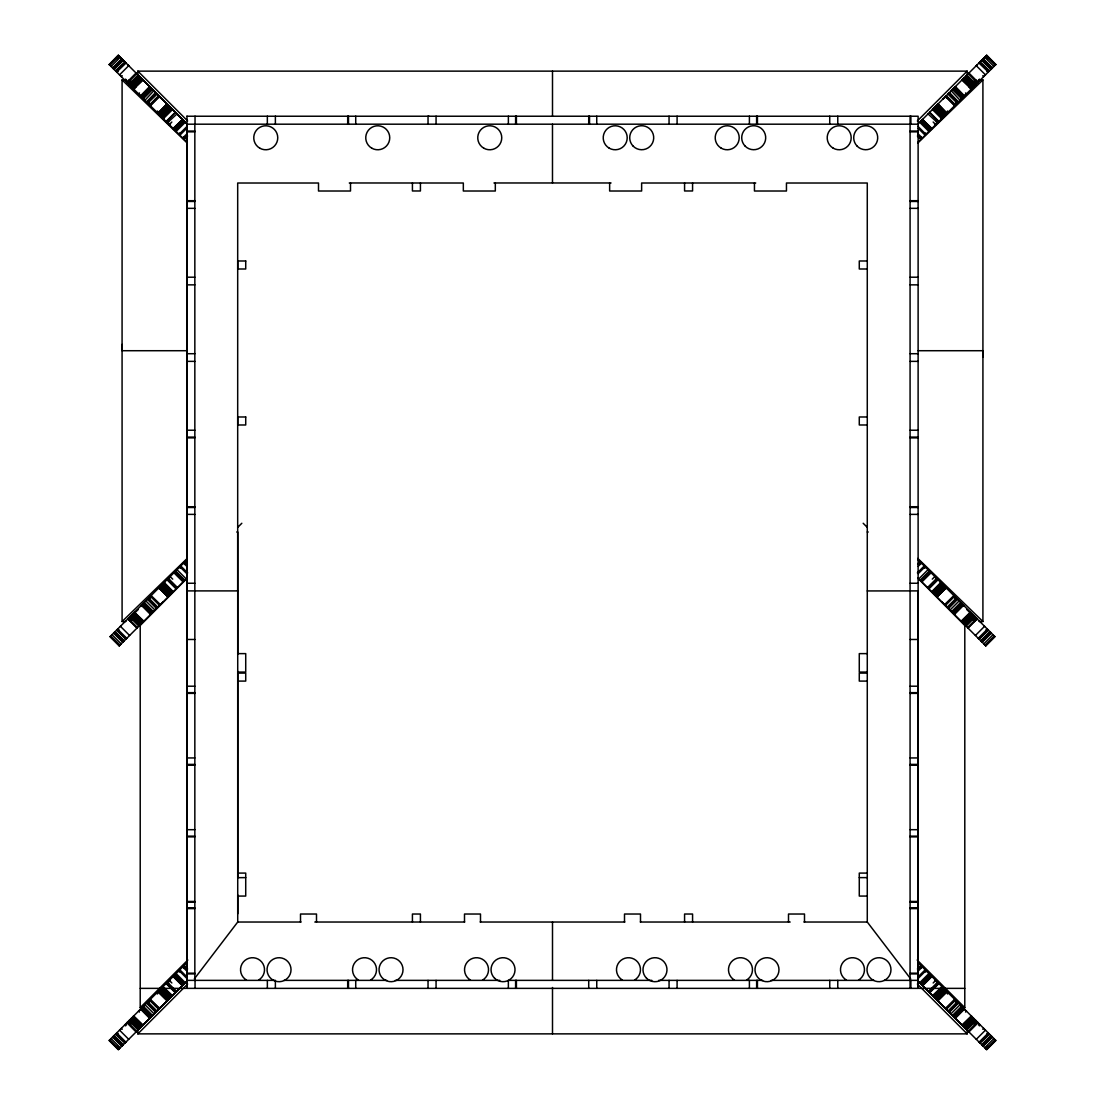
<?xml version="1.0" encoding="UTF-8"?>
<svg xmlns="http://www.w3.org/2000/svg" width="1105" height="1105" viewBox="0 0 1105 1105"><rect width="100%" height="100%" fill="white"/><g stroke="black" fill="none" stroke-linecap="round" stroke-linejoin="round"><path stroke-width="1.5" d="M125.873 79.905L122.089 79.905L122.075 350.713L186.842 350.713M967.151 74.808L967.151 71.134L137.849 71.134L137.849 74.808L186.427 123.429M186.842 684.934L186.842 686.205L194.839 686.205M237.727 913.794L237.727 894.87M237.727 671.301L237.727 877.674L245.724 877.619M237.727 654.105L237.727 532.002L236.76 532.002M552.5 115.776L552.5 71.134M962.345 1007.636L964.789 1007.636L964.803 625.485L917.758 578.136M186.427 981.572L137.849 1030.192L137.849 1033.866L967.151 1033.866L967.151 1030.192L918.573 981.572M979.127 621.521L982.911 621.521L982.925 350.713L918.158 350.713M194.314 978.892L237.727 922.026L237.727 590.899L186.842 590.899M169.037 106.011L159.921 115.265M935.079 595.167L944.181 585.912M935.963 998.989L945.079 989.735M149.976 105.306L158.678 96.48L159.659 96.632M955.024 999.694L945.852 1008.879L954.913 999.583M140.515 95.859L149.589 86.549M954.444 614.532L963.588 605.319M955.342 1018.368L964.485 1009.141M131.923 87.254L141.081 78.054L140.1 77.074M187.242 578.136L140.211 625.485L140.211 1007.636L142.656 1007.636M963.021 623.123L972.193 613.924M963.919 1026.946L973.077 1017.746M966.102 626.204L975.259 616.991M966.999 1030.026L976.157 1020.813M187.284 124.257L118.304 55.278L109.146 64.491L187.298 142.642M109.312 64.656L118.484 55.457M109.354 64.684L118.304 55.278M109.547 64.877L118.732 55.706M109.851 65.181L119.036 55.996M117.02 58.579L119.326 56.286L122.558 59.532L113.387 68.717M111.122 66.452L120.307 57.267M112.558 67.888L113.484 66.963M112.724 68.054L121.909 58.883M113 68.33L122.172 59.145M113.152 68.482L122.379 59.352M113.704 69.035L122.89 59.863M113.87 69.214L123.056 60.029M114.188 69.518L123.359 60.333M115.735 71.065L124.92 61.88L123.539 60.513M116.702 72.032L126.025 62.999M117.047 72.377L117.973 71.452M119.533 74.864L128.719 65.678M121.274 76.618L122.199 75.692M124.713 80.057L125.638 79.132M125.611 80.955L126.536 80.03M126.909 82.24L129.492 79.671M126.951 82.281L136.108 73.068M127.227 82.557L136.371 73.331M127.337 82.668L136.509 73.483M127.476 82.806L130.059 80.237M127.697 83.027L130.266 80.444M128.277 83.621L130.86 81.038M128.843 84.187L138.001 74.974L136.758 73.717M128.995 84.325L131.578 81.756L129.064 84.408M129.34 84.671L131.923 82.102M129.451 84.781L132.02 82.198M129.561 84.892L132.13 82.309M129.824 85.168L139.009 75.983M130.652 85.983L139.382 76.356M130.929 86.259L133.222 83.966M131.26 86.591L140.446 77.419M131.329 86.66L133.995 84.173M131.633 86.964L140.818 77.792M131.771 87.102L134.313 84.491M132.669 87.999L141.854 78.814M133.083 88.414L142.255 79.229M133.208 88.538L135.653 85.831M133.539 88.87L142.946 79.905L133.65 88.98M133.76 89.091L136.329 86.522M138.539 93.87L139.465 92.944M140.307 95.638L141.44 94.933M141.012 96.356L150.128 87.102M141.799 97.129L150.971 87.944M141.896 97.24L142.821 96.315M142.103 97.447L143.028 96.522M142.393 97.723L151.578 88.538L152.877 89.837M142.6 97.944L143.526 97.019M143.084 98.414L143.954 97.447M143.388 98.718L152.573 89.533M144.935 100.279L153.788 90.762M146.564 101.909L155.708 92.668L146.772 102.102M146.979 102.309L156.371 93.331M147.794 103.124L157.117 94.077M148.623 103.967L149.562 103.041M149.534 104.865L158.706 95.679M150.087 105.417L159.272 96.232M150.266 105.597L151.178 104.671M150.377 105.707L159.548 96.522M156.606 111.937L157.532 111.011M157.739 113.069L158.858 112.337M167.173 104.146L157.905 113.249L166.924 103.898M158.236 113.566L167.463 104.436L158.54 113.884M158.374 113.704L167.546 104.519M158.816 114.147L167.836 104.809M158.982 114.312L168.388 105.348M159.079 114.423L168.264 105.237M159.603 114.934L161.095 114.575L160.17 115.5M160.018 115.348L160.943 114.423M160.46 115.79L169.783 106.757M160.971 116.301L170.156 107.116L170.722 107.696M161.123 116.453L170.308 107.282M161.316 116.66L170.612 107.572M161.883 117.227L171.068 108.041M162.117 117.448L171.289 108.262M162.628 117.959L171.841 108.815M162.836 118.166L172.007 108.967M163.029 118.359L163.954 117.448M163.084 118.428L164.272 117.752M163.347 118.677L172.56 109.533M166.095 121.426L175.281 112.254L174.631 111.605M166.289 121.633L167.214 120.707M166.441 121.771L175.543 112.517M167.435 122.766L176.966 113.939M169.258 124.603L171.841 122.02M169.535 124.865L170.46 123.94M173.112 128.442L182.601 119.575L173.485 128.815M173.25 128.594L182.436 119.409M173.72 129.05L182.891 119.865M173.858 129.202L183.043 120.017M174.286 129.617L183.444 120.404M174.369 129.699L183.568 120.542M174.728 130.072L183.927 120.901M175.073 130.404L184.259 121.232M175.129 130.459L184.079 121.053M176.123 131.454L185.295 122.268M178.609 133.954L179.535 133.028M179.038 134.382L187.077 126.343M179.866 135.197L186.745 128.318M182.684 138.028L187.187 133.595M182.85 138.18L183.61 137.103M183.596 138.94L187.049 135.487M184.148 139.479L187.588 136.039M187.311 559.42L110.017 636.701L119.23 645.873M141.412 605.319L142.117 606.452L141.191 605.526M165.156 583.412L163.982 582.749M168.25 580.318L167.187 579.545M183.582 563.149L184.659 563.923L183.734 562.998M134.727 617.156L135.39 616.493L132.807 613.924M119.202 645.886L187.132 577.956M237.741 527.347L241.829 523.259M917.357 120.97L967.151 71.134M920.921 121.053L929.871 130.459M930.631 129.699L921.556 120.404M928.034 113.939L937.565 122.766M930.369 111.605L929.719 112.254L938.905 121.426M932.44 109.533L941.653 118.677M933.159 108.815L942.372 117.959M933.711 108.262L942.883 117.448M934.278 107.696L934.844 107.116L944.029 116.301M936.612 105.348L946.018 114.312M937.164 104.809L946.184 114.147M946.764 113.566L937.537 104.436L946.46 113.884M938.076 103.898L946.985 113.345L937.827 104.146M945.341 96.632L949.913 99.478M947.883 94.077L957.206 103.124M948.629 93.331L958.021 102.309M951.212 90.762L960.065 100.279M952.123 89.837L953.339 88.635L962.607 97.723M955.411 86.549L964.485 95.859M965.618 76.356L974.348 85.983M968.242 73.717L966.972 75.002L976.157 84.187M976.24 65.72L977.234 64.739M978.975 62.999L988.298 72.032M981.461 60.513L980.107 61.852L989.265 71.065M917.702 142.642L995.867 64.463L986.668 55.305L995.646 64.684M917.716 124.257L986.696 55.278M969.347 85.831L971.792 88.538M973.077 87.254L970.563 84.615L971.171 84.021M922.316 138.028L921.239 137.255L922.15 138.18M937.634 120.846L929.457 112.517M940.728 117.752L941.916 118.428M946.142 112.337L947.261 113.069M963.56 94.933L964.693 95.638M140.211 1007.636L187.822 960.024M187.298 962.358L109.133 1040.537L118.332 1049.695L187.284 980.743M109.354 1040.316L118.484 1049.543M114.229 1035.44L123.359 1044.667M160.266 989.403L160.943 990.577M173.112 976.558L182.325 985.701M179.839 969.831L186.745 976.682M140.515 1009.141L141.233 1010.288L140.307 1009.362M158.858 992.663L157.739 991.931M163.112 988.409L162.117 987.552M182.684 966.972L183.762 967.745L182.85 966.82M128.843 1020.813L131.398 1023.41L128.746 1020.923M133.829 1020.979L134.492 1020.329L131.923 1017.746M135.653 1019.169L133.208 1016.462M137.849 1033.866L187.643 984.03M917.661 563.978L919.954 561.685M918.214 564.531L920.506 562.238M921.266 562.998L920.341 563.923L921.418 563.149M917.357 572.86L924.25 565.967M918.186 573.675L925.065 566.796M924.567 568.15L925.493 567.224M918.808 578.896L927.993 569.71M920.189 580.277L929.374 571.105M920.534 580.622L929.733 571.465L920.645 580.733M921.059 581.161L930.244 571.976M921.211 581.299L930.396 572.128M921.446 581.534L930.631 572.349M921.681 581.769L930.852 572.583M921.791 581.879L931.004 572.721M932.275 579.144L934.844 576.575M927.496 587.584L936.681 578.398M937.675 579.393L928.573 588.661M937.814 579.545L936.75 580.318M928.835 588.924L938.021 579.738M931.667 591.755L940.769 582.487M941.018 582.749L939.844 583.412M932.109 592.197L941.28 582.998M932.302 592.391L941.474 583.205M932.703 592.791L941.999 583.73M933.034 593.136L942.22 583.951M933.504 593.592L942.786 584.517M933.808 593.896L942.979 584.711M933.96 594.048L943.145 584.863M934.319 594.421L943.504 585.236L934.457 594.545M943.946 585.664L943.021 586.589L944.513 586.244M943.173 586.741L944.098 585.816M935.852 595.94L945.024 586.755M935.949 596.037L945.134 586.852M936.115 596.203L945.286 587.017M944.803 588.371L945.728 587.459M936.695 596.783L945.77 587.487M936.847 596.935L946.032 587.763M936.93 597.018L946.198 587.929M945.424 588.993L946.377 588.095M944.554 604.642L953.85 595.581M945.397 605.485L954.582 596.299M954.554 598.123L955.48 597.211M947.137 607.225L956.322 598.04M947.952 608.04L957.137 598.869M948.159 608.247L957.344 599.062M948.408 608.496L957.538 599.269M949.982 610.084L959.168 600.899M951.543 611.631L960.728 602.446M960.438 604.021L961.364 603.095M960.577 604.159L961.502 603.233M952.538 612.626L961.723 603.441M953.132 613.22L962.317 604.034M953.96 614.048L963.09 604.822M963.809 605.526L962.662 606.244M961.184 621.272L970.466 612.198L961.253 621.341M968.353 615.236L970.908 612.626M961.847 621.935L971.033 612.75M962.262 622.35L971.447 613.165M969.803 616.687L972.441 614.173L963.298 623.386M963.67 623.759L972.69 614.421L970.204 617.073M964.002 624.09L973.187 614.905M964.278 624.366L973.464 615.181M974.279 616.01L965.093 625.181M971.972 618.855L974.555 616.286M972.082 618.966L974.665 616.383M972.193 619.076L974.762 616.493M972.469 619.339L975.038 616.77M972.538 619.422L975.121 616.839M973.256 620.126L975.826 617.557M973.837 620.72L976.419 618.137M974.058 620.927L975.77 619.214M967.593 627.681L976.779 618.51M967.745 627.833L976.889 618.607M974.582 621.466L977.165 618.897L968.008 628.096M975.397 635.486L984.583 626.3M986.13 629.712L987.055 628.786M978.229 638.317L987.4 629.132M979.196 639.284L988.381 630.099M980.743 640.831L989.928 631.659M981.06 641.149L990.232 631.963M981.226 641.314L990.398 632.129M981.544 641.632L990.729 632.447M981.723 641.812L990.964 632.682M981.931 642.019L991.116 632.847M982.207 642.295L991.392 633.11M983.809 643.897L992.994 634.712M985.08 645.168L994.265 635.983M985.384 645.472L989.97 640.872M985.632 645.721L994.79 636.521M985.77 645.873L994.956 636.687L917.689 559.42M917.412 968.961L920.852 965.521M917.951 969.513L921.404 966.06M922.15 966.82L921.239 967.745L922.316 966.972M918.255 976.682L925.161 969.831M917.923 978.657L925.962 970.618M925.465 971.972L926.391 971.046M919.705 982.732L928.877 973.546M920.741 983.768L929.871 974.541M921.073 984.099L930.272 974.928M930.631 975.301L921.432 984.458L930.714 975.384M921.957 984.983L931.142 975.798M922.109 985.135L931.28 975.95M922.344 985.37L931.515 976.185M922.564 985.591L931.75 976.406M922.675 985.701L931.888 976.558M934.54 981.06L935.465 980.135M933.159 982.98L935.742 980.397M928.38 991.42L937.565 982.235M938.559 983.229L929.457 992.483M937.786 984.293L938.656 983.326M929.719 992.746L938.905 983.574M932.565 995.591L941.971 986.641M932.993 996.033L942.164 986.834M933.186 996.213L942.372 987.041M933.601 996.627L942.814 987.483M942.883 987.552L941.888 988.409M933.932 996.959L943.117 987.773M934.388 997.428L943.684 988.34M934.692 997.718L943.877 988.547M934.844 997.884L944.029 988.699M944.402 989.058L935.217 998.243L944.54 989.21M944.83 989.5L943.905 990.425L945.397 990.066M944.057 990.577L944.734 989.403M936.736 999.763L945.921 990.577M936.833 999.873L946.018 990.688M937.054 1000.094L946.184 990.854M937.137 1000.163L946.46 991.116M937.413 1000.453L946.612 991.282L937.454 1000.481M937.744 1000.771L946.916 991.586M937.827 1000.854L947.096 991.751M947.261 991.931L946.142 992.663M947.468 993.989L948.394 993.064M945.452 1008.478L954.734 999.403M946.294 1009.321L955.466 1000.136M955.438 1001.959L956.378 1001.033M948.021 1011.061L957.206 1001.876M948.85 1011.876L958.021 1002.691M949.043 1012.083L958.228 1002.898M949.292 1012.332L958.436 1003.091M950.88 1013.907L960.065 1004.721M952.427 1015.467L961.612 1006.282M960.894 1007.415L961.916 1006.586M961.046 1007.553L961.958 1006.627M961.474 1007.981L962.4 1007.056M953.422 1016.462L962.607 1007.277M961.972 1008.478L962.897 1007.553M954.029 1017.056L963.201 1007.87M954.858 1017.885L963.988 1008.644M954.872 1017.898L959.458 1013.313M964.693 1009.362L963.56 1010.067M965.535 1012.056L966.461 1011.13M962.068 1025.109L971.35 1016.02M971.461 1016.13L962.151 1025.178M971.792 1016.462L969.347 1019.169M962.745 1025.772L971.917 1016.586M963.146 1026.186L972.331 1017.001M970.687 1020.509L973.229 1017.898M964.182 1027.208L973.367 1018.037M971.005 1020.827L973.588 1018.258L964.555 1027.581M971.778 1021.034L974.071 1018.741M965.162 1028.203L974.348 1019.017M965.784 1028.81L975.066 1019.722M975.176 1019.832L965.991 1029.017M972.98 1022.802L975.439 1020.108M973.077 1022.899L975.66 1020.329M973.422 1023.244L975.936 1020.592M976.254 1020.923L973.602 1023.41M974.14 1023.962L976.723 1021.379M974.734 1024.556L977.303 1021.973M974.942 1024.763L977.524 1022.194M968.491 1031.517L977.663 1022.332M968.629 1031.669L977.773 1022.443M968.892 1031.932L978.049 1022.719M978.464 1024.97L979.389 1024.045M979.361 1025.868L980.287 1024.943M982.801 1029.308L983.726 1028.382M976.281 1039.322L985.467 1030.136M987.027 1033.548L987.953 1032.623M979.113 1042.139L988.298 1032.968M980.094 1043.12L989.265 1033.935M981.641 1044.667L990.771 1035.44M981.944 1044.971L991.13 1035.786M982.11 1045.137L991.295 1035.965M982.442 1045.468L991.613 1036.283M982.621 1045.648L991.848 1036.518M982.828 1045.855L992 1036.67M983.091 1046.117L992.276 1036.946M991.517 1038.037L992.442 1037.112M984.693 1047.733L993.878 1038.548M985.674 1048.714L987.981 1046.421M985.964 1049.004L995.149 1039.819M986.268 1049.294L995.453 1040.123M986.516 1049.543L995.646 1040.316M918.117 566.409L920.493 564.075M917.813 971.406L921.39 967.897M122.075 344.429L122.089 621.521L187.201 558.426M133.235 614.38L138.153 609.615M917.799 142.987L982.911 79.905L982.925 356.998M116.66 70.14L125.39 62.35M978.726 638.814L987.456 631.038M979.61 1042.65L988.353 1034.86M155.087 99.478L158.678 96.48L162.325 99.284M949.913 1005.522L946.322 1008.52L942.676 1005.716M163.209 601.88L160.045 605.043M942.676 99.284L946.322 96.48L955.024 105.306M162.325 1005.716L158.678 1008.52L155.087 1005.522M944.955 605.043L941.792 601.88M867.273 532.002L868.24 532.002M428.837 116.191L428.036 116.191L428.036 124.188M979.127 79.905L982.911 79.905M186.842 116.232L918.117 116.232L918.117 988.367L186.883 988.367M918.117 124.188L186.842 124.188L186.842 980.37L275.38 980.37L275.38 988.367M186.842 131.067L194.839 131.067M910.119 131.067L918.117 131.067M186.842 131.84L194.839 131.84M910.119 131.84L918.117 131.84M349.277 182.974L463.327 183.016L463.327 191.013L495.316 191.013L495.316 183.016M493.949 182.974L611.051 182.974M755.723 182.974L641.632 183.016L641.632 191.013L609.642 191.013L609.642 183.016M186.842 200.696L194.839 200.696M910.119 200.696L918.117 200.696M186.842 201.455L194.839 201.455M910.119 201.455L918.117 201.455M186.842 208.348L194.839 208.348M910.119 208.348L918.117 208.348M867.273 260.987L859.276 260.987L859.276 268.998L867.273 268.998M186.842 277.203L194.839 277.203M910.119 277.203L918.117 277.203M186.842 284.855L194.839 284.855M910.119 284.855L918.117 284.855M186.842 353.711L194.839 353.711M910.119 353.711L918.117 353.711M186.842 361.363L194.839 361.363M910.119 361.363L918.117 361.363M867.273 416.986L859.276 416.986L859.276 424.983L867.273 424.983M194.839 430.218L186.842 430.218L186.842 437.87L194.839 437.87M910.119 430.218L918.117 430.218M186.842 437.11L194.839 437.11M910.119 437.11L918.117 437.11M910.119 437.87L918.117 437.87M186.842 506.739L194.839 506.739M910.119 506.739L918.117 506.725M186.842 507.499L194.839 507.499M910.119 507.499L918.117 507.499M186.842 514.378L194.839 514.378M910.119 514.378L918.117 514.378M186.842 583.247L194.839 583.247M910.119 583.247L918.117 583.247M867.273 590.94L918.117 590.899M122.089 621.521L125.873 621.521M186.842 639.477L194.839 639.477M910.119 639.477L918.117 639.477M237.727 653.621L245.724 653.621L245.724 672.075L237.727 672.075M867.273 653.621L859.276 653.621L859.276 672.075L867.273 672.075M237.727 673.097L245.724 673.097L245.724 681.094L237.727 681.094M867.273 673.097L859.276 673.097L859.276 681.094L867.273 681.094M910.119 686.205L918.117 686.205M186.842 692.655L194.839 692.655M910.119 692.655L918.117 692.655M186.842 693.374L194.839 693.374M910.119 693.374L918.117 693.374M186.842 757.947L194.839 757.947M910.119 757.947L918.117 757.947M186.842 764.398L194.839 764.398M910.119 764.398L918.117 764.398M186.842 765.116L194.839 765.116M910.119 765.116L918.117 765.116M186.842 829.689L194.839 829.689M910.119 829.689L918.117 829.689M186.842 836.154L194.839 836.154M910.119 836.154L918.117 836.154M186.842 836.872L194.839 836.872M910.119 836.872L918.117 836.872M237.727 873.088L245.724 873.088L245.724 896.072L237.727 896.072M867.273 873.088L859.276 873.088L859.276 896.072L867.273 896.072M859.276 877.619L867.273 877.619M186.842 901.445L194.839 901.445M910.119 901.445L918.117 901.445M186.842 902.163L194.839 902.163M910.119 902.163L918.117 902.163M186.842 907.896L194.839 907.896M910.119 907.896L918.117 907.896M186.842 908.614L194.839 908.614M910.119 908.614L918.117 908.614M237.727 922.026L301.057 922.026M314.828 922.026L464.666 922.026M480.164 922.026L624.836 922.026M640.334 922.026L790.172 922.026M803.943 922.026L867.273 922.026L910.686 978.892M186.842 973.187L194.839 973.187M910.119 973.187L918.117 973.187M186.842 973.906L194.839 973.906M910.119 973.906L918.117 973.906M283.985 980.37L386.709 980.37M395.328 980.37L499.764 980.37M651.84 980.37L508.369 980.37L508.369 988.367M658.732 980.37L762.602 980.37M771.207 980.37L873.931 980.37M884.262 980.37L918.117 980.356M140.266 988.367L186.289 988.367M918.711 988.367L964.734 988.367M979.61 62.35L988.353 70.14M117.544 631.038L126.274 638.814M115.735 1033.935L125.39 1042.65M917.799 558.426L982.911 621.521M966.847 609.615L971.765 614.38M122.089 79.905L187.201 142.987M965.991 75.983L975.176 85.168M917.813 133.595L921.39 137.103M184.507 564.075L186.883 566.409M139.907 625.181L130.722 616.01M183.61 967.897L187.187 971.406M139.009 1029.017L129.824 1019.832M143.747 621.341L134.423 612.294L143.816 621.272M142.849 1025.178L133.539 1016.13M176.427 588.661L167.325 579.393M175.543 992.483L166.441 983.229M986.516 55.457L995.688 64.656M986.268 55.706L995.453 64.877M985.964 55.996L995.149 65.181M987.981 58.579L985.674 56.286L982.442 59.532L991.613 68.717M984.693 57.267L993.878 66.452M991.517 66.963L992.442 67.888M983.091 58.883L992.276 68.054M982.828 59.145L992 68.33M982.621 59.352L991.848 68.482M982.11 59.863L991.295 69.035M981.944 60.029L991.13 69.214M981.641 60.333L990.812 69.518M987.027 71.452L987.953 72.377M976.281 65.678L985.467 74.864M982.801 75.692L983.726 76.618M979.361 79.132L980.287 80.057M978.464 80.03L979.389 80.955M975.508 79.671L978.091 82.24M968.892 73.068L978.049 82.281M968.629 73.331L977.773 82.557M968.491 73.483L977.663 82.668M974.942 80.237L977.524 82.806M974.734 80.444L977.303 83.027M974.14 81.038L976.723 83.621M976.005 84.325L973.422 81.756L975.936 84.408M973.077 82.102L975.66 84.671M972.98 82.198L975.549 84.781M972.87 82.309L975.439 84.892M971.778 83.966L974.071 86.259M964.555 77.419L973.74 86.591M971.005 84.173L973.671 86.66M973.367 86.964L964.182 77.792L970.508 84.671M970.687 84.491L973.229 87.102M963.146 78.814L972.331 87.999M962.745 79.229L971.917 88.414M971.461 88.87L962.054 79.905L971.35 88.98M968.671 86.522L971.24 89.091M965.535 92.944L966.461 93.87M954.872 87.102L963.988 96.356M954.029 87.944L963.201 97.129M962.179 96.315L963.104 97.24M961.972 96.522L962.897 97.447M961.474 97.019L962.4 97.944M961.046 97.447L961.916 98.414M952.427 89.533L961.612 98.718M958.436 101.909L949.292 92.668L958.228 102.102M955.438 103.041L956.378 103.967M946.294 95.679L955.466 104.865M945.728 96.232L954.913 105.417M953.822 104.671L954.734 105.597M945.452 96.522L954.623 105.707M947.468 111.011L948.394 111.937M937.454 104.519L946.626 113.704M936.736 105.237L945.921 114.423M945.397 114.934L943.905 114.575L944.83 115.5M945.079 115.265L935.963 106.011M944.057 114.423L944.982 115.348M935.217 106.757L944.54 115.79M934.692 107.282L943.877 116.453M934.388 107.572L943.684 116.66M933.932 108.041L943.117 117.227M932.993 108.967L942.164 118.166M941.046 117.448L941.971 118.359M937.786 120.707L938.711 121.633M937.731 120.749L938.559 121.771M933.159 122.02L935.742 124.603M934.54 123.94L935.465 124.865M931.888 128.442L922.399 119.575L931.515 128.815M922.564 119.409L931.75 128.594M922.109 119.865L931.28 129.05M921.957 120.017L931.142 129.202M921.529 120.431L930.714 129.617M921.073 120.901L930.272 130.072M920.741 121.232L929.927 130.404M919.705 122.268L928.877 131.454M925.465 133.028L926.391 133.954M917.923 126.343L925.962 134.382M918.255 128.318L925.134 135.197M917.951 135.487L921.404 138.94M917.412 136.039L920.852 139.479M863.171 523.259L867.259 527.347M917.868 577.956L985.798 645.886M127.766 64.739L128.76 65.72M917.178 960.024L964.789 1007.636M917.702 962.358L995.867 1040.537L986.668 1049.695L917.716 980.743M185.046 561.685L187.339 563.978M184.494 562.238L186.786 564.531M180.75 565.967L187.643 572.86M179.935 566.796L186.814 573.675M179.507 567.224L180.433 568.15M177.007 569.71L186.193 578.896M175.626 571.105L184.811 580.277M184.466 580.622L175.267 571.465L184.355 580.733M174.756 571.976L183.941 581.161M174.604 572.128L183.789 581.299M174.369 572.349L183.554 581.534M174.148 572.583L183.32 581.769M173.996 572.721L183.209 581.879M170.156 576.575L172.725 579.144M168.319 578.398L177.504 587.584M166.979 579.738L176.165 588.924M164.231 582.487L173.333 591.755M163.72 582.998L172.891 592.197M163.526 583.205L172.698 592.391M163.001 583.73L172.297 592.791M162.78 583.951L171.966 593.136M162.214 584.517L171.496 593.592M162.021 584.711L171.192 593.896M161.855 584.863L171.04 594.048M170.681 594.421L161.496 585.236L170.543 594.545M161.054 585.664L161.979 586.589L160.487 586.244M160.902 585.816L161.827 586.741M160.819 585.912L169.921 595.167M159.976 586.755L169.148 595.94M159.866 586.852L169.051 596.037M159.714 587.017L168.885 596.203M159.272 587.459L160.197 588.371M159.231 587.487L168.305 596.783M158.968 587.763L168.153 596.935M158.802 587.929L168.071 597.018M158.623 588.095L159.576 588.993M151.15 595.581L160.446 604.642M150.418 596.299L159.603 605.485M149.52 597.211L150.446 598.123M148.678 598.04L157.863 607.225M147.863 598.869L157.048 608.04M147.656 599.062L156.841 608.247M147.462 599.269L156.592 608.496M145.832 600.899L155.018 610.084M144.272 602.446L153.457 611.631M143.636 603.095L144.562 604.021M143.498 603.233L144.424 604.159M143.277 603.441L152.462 612.626M142.683 604.034L151.868 613.22M141.91 604.822L151.04 614.048M134.092 612.626L136.647 615.236M133.967 612.75L143.153 621.935M133.553 613.165L142.738 622.35M135.197 616.687L132.559 614.173L141.702 623.386M141.329 623.759L132.31 614.421L134.796 617.073M131.813 614.905L140.998 624.09M131.536 615.181L140.722 624.366M130.445 616.286L133.028 618.855M130.335 616.383L132.918 618.966M130.238 616.493L132.807 619.076M129.962 616.77L132.531 619.339M129.879 616.839L132.462 619.422M129.741 616.991L138.899 626.204M129.174 617.557L131.744 620.126M128.581 618.137L131.163 620.72M129.23 619.214L130.942 620.927M128.221 618.51L137.407 627.681M128.111 618.607L137.255 627.833M130.418 621.466L127.835 618.897L136.992 628.096M120.417 626.3L129.603 635.486M117.945 628.786L118.87 629.712M117.6 629.132L126.771 638.317M116.619 630.099L125.804 639.284M115.072 631.659L124.257 640.831M114.768 631.963L123.94 641.149M114.602 632.129L123.774 641.314M114.271 632.447L123.456 641.632M114.036 632.682L123.277 641.812M113.884 632.847L123.069 642.019M113.608 633.11L122.793 642.295M112.006 634.712L121.191 643.897M110.735 635.983L119.92 645.168M115.031 640.872L119.616 645.472M110.21 636.521L119.368 645.721M184.148 965.521L187.588 968.961M183.596 966.06L187.049 969.513M179.038 970.618L187.077 978.657M178.609 971.046L179.535 971.972M176.123 973.546L185.295 982.732M175.129 974.541L184.259 983.768M174.728 974.928L183.927 984.099M174.369 975.301L183.568 984.458L174.286 975.384M173.858 975.798L183.043 984.983M173.72 975.95L182.891 985.135M173.485 976.185L182.657 985.37M173.25 976.406L182.436 985.591M169.535 980.135L170.46 981.06M169.258 980.397L171.841 982.98M167.435 982.235L176.62 991.42M166.344 983.326L167.214 984.293M166.095 983.574L175.281 992.746M172.435 995.591L163.029 986.641M162.836 986.834L172.007 996.033M162.628 987.041L171.814 996.213M162.186 987.483L171.399 996.627M161.883 987.773L171.068 996.959M161.316 988.34L170.612 997.428M161.123 988.547L170.308 997.718M160.971 988.699L170.156 997.884M160.598 989.058L169.783 998.243L160.46 989.21M160.17 989.5L161.095 990.425L159.603 990.066M159.921 989.735L169.037 998.989M159.079 990.577L168.264 999.763M158.982 990.688L168.167 999.873M158.816 990.854L167.946 1000.094M158.54 991.116L167.863 1000.163M167.587 1000.453L158.388 991.282L167.546 1000.481M158.084 991.586L167.256 1000.771M157.905 991.751L167.173 1000.854M156.606 993.064L157.532 993.989M150.266 999.403L159.548 1008.478M150.087 999.583L159.272 1008.768L149.976 999.694M149.534 1000.136L158.706 1009.321M148.623 1001.033L149.562 1001.959M147.794 1001.876L156.979 1011.061M146.979 1002.691L156.15 1011.876M146.772 1002.898L155.957 1012.083M146.564 1003.091L155.708 1012.332M144.935 1004.721L154.12 1013.907M143.388 1006.282L152.573 1015.467M143.084 1006.586L144.106 1007.415M143.042 1006.627L143.954 1007.553M142.6 1007.056L143.526 1007.981M142.393 1007.277L151.578 1016.462M142.103 1007.553L143.028 1008.478M141.799 1007.87L150.971 1017.056M141.012 1008.644L150.142 1017.885M145.542 1013.313L150.128 1017.898M138.539 1011.13L139.465 1012.056M133.65 1016.02L142.932 1025.109M133.083 1016.586L142.255 1025.772M132.669 1017.001L141.854 1026.186M131.771 1017.898L134.313 1020.509M131.633 1018.037L140.818 1027.208M133.995 1020.827L131.412 1018.258L140.446 1027.581M130.929 1018.741L133.222 1021.034M130.652 1019.017L139.838 1028.203M129.934 1019.722L139.216 1028.81M129.561 1020.108L132.02 1022.802M129.34 1020.329L131.923 1022.899M129.064 1020.592L131.578 1023.244M128.277 1021.379L130.86 1023.962M127.697 1021.973L130.266 1024.556M127.476 1022.194L130.059 1024.763M127.337 1022.332L136.509 1031.517M127.227 1022.443L136.371 1031.669M126.951 1022.719L136.108 1031.932M125.611 1024.045L126.536 1024.97M124.713 1024.943L125.638 1025.868M121.274 1028.382L122.199 1029.308M119.533 1030.136L128.719 1039.322M117.047 1032.623L117.973 1033.548M116.702 1032.968L125.887 1042.139M116.647 1034.86L124.906 1043.12M113.87 1035.786L123.056 1044.971M113.704 1035.965L122.89 1045.137M113.387 1036.283L122.558 1045.468M113.152 1036.518L122.379 1045.648M113 1036.67L122.172 1045.855M112.724 1036.946L121.909 1046.117M112.558 1037.112L113.484 1038.037M111.122 1038.548L120.307 1047.733M117.02 1046.421L119.326 1048.714M109.851 1039.819L119.036 1049.004M109.547 1040.123L118.732 1049.294M137.849 71.134L187.643 120.97M917.357 984.03L967.151 1033.866M131.398 1023.41L138.001 1030.026M135.39 616.493L141.979 623.123M134.492 1020.329L141.081 1026.946M142.338 606.244L150.556 614.532M141.44 1010.067L149.658 1018.368M917.91 590.899L917.91 988.367M910.879 116.191L910.879 124.174M910.879 980.37L910.879 988.353M910.078 116.191L910.078 988.353M867.273 922.026L867.273 183.016L786.456 183.016L786.456 191.013L754.453 191.013L754.453 183.016M837.77 116.191L837.77 124.188M837.77 980.37L837.77 988.367M829.731 116.191L829.731 124.188M829.745 980.37L829.745 988.367M804.495 922.026L804.495 914.028L788.5 914.028L788.5 922.026M757.436 116.191L757.436 124.188M757.436 980.37L757.436 988.367M756.621 116.191L756.621 124.188M756.635 980.37L756.635 988.367M749.397 116.191L749.397 124.188M749.397 980.37L749.397 988.367M692.573 182.974L692.573 190.972L684.575 190.972L684.575 182.974M692.573 922.026L692.573 914.028L684.575 914.028L684.575 922.026M677.089 116.191L677.089 124.188M677.089 980.37L677.089 988.367M669.05 116.191L669.05 124.188M669.064 980.37L669.064 988.367M640.499 922.026L640.499 914.028L624.505 914.028L624.505 922.026M596.741 116.191L596.741 124.188M596.755 980.37L596.755 988.367M589.518 116.191L589.518 124.188M588.716 116.191L588.716 124.188M588.716 980.37L588.716 988.367M552.486 124.23L552.486 183.016M552.5 922.026L552.5 979.859M552.5 987.511L552.5 1033.866M516.408 116.191L516.408 124.188M516.408 980.37L516.408 988.367M515.607 116.191L515.607 124.188M515.607 980.37L515.607 988.367M508.369 116.191L508.369 124.188M480.495 922.026L480.495 914.028L464.501 914.028L464.501 922.026M436.061 116.191L436.061 124.188M436.061 980.37L436.061 988.367M428.036 980.37L428.036 988.367M420.425 182.974L420.425 190.972L412.427 190.972L412.427 182.974M420.425 922.026L420.425 914.028L412.427 914.028L412.427 922.026M355.727 116.191L355.727 124.188M355.727 980.37L355.727 988.367M350.506 183.016L350.506 191.013L318.502 191.013L318.502 183.016L237.686 183.016L237.686 590.94M348.489 116.191L348.489 124.188M348.489 980.37L348.489 988.367M347.688 116.191L347.688 124.188M347.688 980.37L347.688 988.367M316.5 922.026L316.5 914.028L300.505 914.028L300.505 922.026M275.38 116.191L275.38 124.188M267.341 116.191L267.341 124.188M267.355 980.37L267.355 988.367M195.032 116.191L195.032 124.188M195.046 980.37L195.046 988.367M194.839 124.188L194.839 980.37M187.09 590.899L187.09 988.367M187.007 116.191L186.842 590.94M187.007 980.37L187.007 988.367M358.517 980.094A12.003 12.003 0 0 1 355.327 961.999A12.003 12.003 0 0 1 373.711 961.999A12.003 12.003 0 0 1 370.52 980.094M246.525 980.094A12.003 12.003 0 0 1 243.335 961.999A12.003 12.003 0 0 1 261.719 961.999A12.003 12.003 0 0 1 258.529 980.094M470.523 980.094A12.003 12.003 0 0 1 467.332 961.999A12.003 12.003 0 0 1 485.717 961.999A12.003 12.003 0 0 1 482.526 980.094M846.471 980.094A12.003 12.003 0 0 1 843.281 961.999A12.003 12.003 0 0 1 861.665 961.999A12.003 12.003 0 0 1 858.475 980.094M734.48 980.094A12.003 12.003 0 0 1 731.289 961.999A12.003 12.003 0 0 1 749.673 961.999A12.003 12.003 0 0 1 746.483 980.094M622.474 980.094A12.003 12.003 0 0 1 619.283 961.999A12.003 12.003 0 0 1 637.668 961.999A12.003 12.003 0 0 1 634.477 980.094M139.12 76.093L129.934 85.278L139.216 76.19M168.513 122.006L167.601 122.931L168.595 122.075M169.479 579.089L168.485 578.233L169.479 579.089M936.488 122.006L937.344 122.987L936.488 122.006M168.595 982.925L167.601 982.069L168.595 982.925M936.46 578.191L935.521 579.089L936.515 578.233M974.071 615.803L964.9 624.988L974.168 615.899M937.33 982L936.488 982.994L937.399 982.069M245.724 260.987L237.727 260.987L237.727 268.998L245.724 268.998L245.724 260.987M245.724 416.986L237.727 416.986L237.727 424.983L245.724 424.983L245.724 416.986M975.066 85.278L965.88 76.093L974.969 85.361M140.1 624.988L130.929 615.803L140.017 625.085M857.218 146.219A12.003 12.003 0 0 0 877.301 140.832A12.003 12.003 0 0 0 862.604 126.136A12.003 12.003 0 0 0 857.218 146.219M745.226 146.219A12.003 12.003 0 0 0 765.295 140.832A12.003 12.003 0 0 0 750.599 126.136A12.003 12.003 0 0 0 745.226 146.219M633.22 146.219A12.003 12.003 0 0 0 653.304 140.832A12.003 12.003 0 0 0 638.607 126.136A12.003 12.003 0 0 0 633.22 146.219M259.758 148.167A12.003 12.003 0 0 0 277.756 137.766A12.003 12.003 0 0 0 259.758 127.379A12.003 12.003 0 0 0 259.758 148.167M371.75 148.167A12.003 12.003 0 0 0 389.747 137.766A12.003 12.003 0 0 0 371.75 127.379A12.003 12.003 0 0 0 371.75 148.167M483.755 148.167A12.003 12.003 0 0 0 501.753 137.766A12.003 12.003 0 0 0 483.755 127.379A12.003 12.003 0 0 0 483.755 148.167M872.978 980.094A12.003 12.003 0 0 0 890.975 969.707A12.003 12.003 0 0 0 872.978 959.32A12.003 12.003 0 0 0 872.978 980.094M760.986 980.094A12.003 12.003 0 0 0 778.984 969.707A12.003 12.003 0 0 0 760.986 959.32A12.003 12.003 0 0 0 760.986 980.094M646.494 978.187A12.003 12.003 0 0 0 666.577 972.814A12.003 12.003 0 0 0 651.881 958.118A12.003 12.003 0 0 0 646.494 978.187M273.032 980.094A12.003 12.003 0 0 0 291.029 969.707A12.003 12.003 0 0 0 273.032 959.32A12.003 12.003 0 0 0 273.032 980.094M385.023 980.094A12.003 12.003 0 0 0 403.021 969.707A12.003 12.003 0 0 0 385.023 959.32A12.003 12.003 0 0 0 385.023 980.094M494.543 978.187A12.003 12.003 0 0 0 514.612 972.814A12.003 12.003 0 0 0 499.916 958.118A12.003 12.003 0 0 0 494.543 978.187M609.214 148.167A12.003 12.003 0 0 0 627.212 137.766A12.003 12.003 0 0 0 609.214 127.379A12.003 12.003 0 0 0 609.214 148.167M721.206 148.167A12.003 12.003 0 0 0 739.204 137.766A12.003 12.003 0 0 0 721.206 127.379A12.003 12.003 0 0 0 721.206 148.167M833.198 148.167A12.003 12.003 0 0 0 851.195 137.766A12.003 12.003 0 0 0 833.198 127.379A12.003 12.003 0 0 0 833.198 148.167"/></g></svg>
